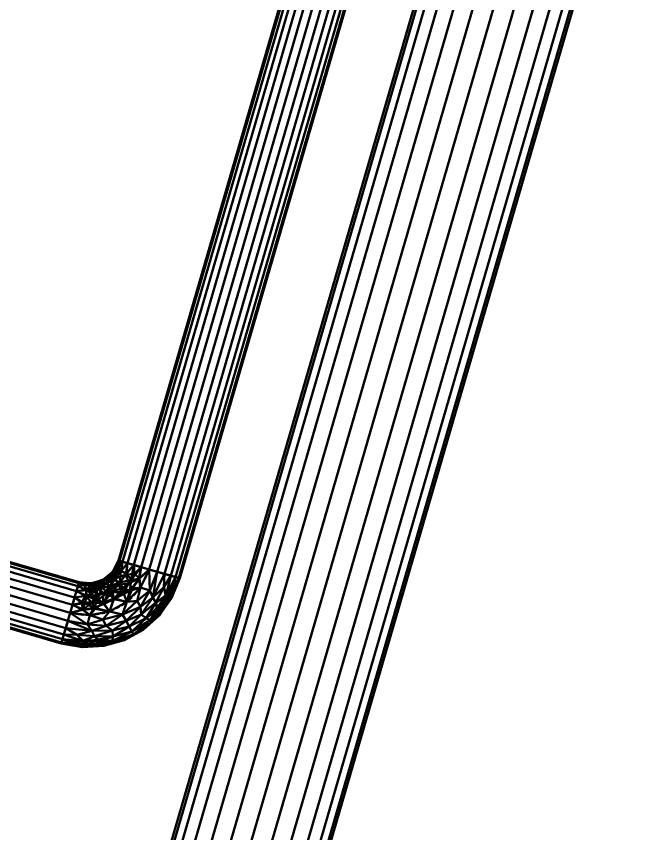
# Model space of a CAD drawing. Header units: inches. Extents: x -1654 to 1344, y -1538 to 36.
# Drawn here: x -804.2 to -755.5, y -466.9 to -402.8 of the extents above; entities that cross this region are included whole.
import ezdxf

# ---------------------------------------------------------------- set-up
doc = ezdxf.new("R2010")
doc.units = ezdxf.units.IN
doc.header["$MEASUREMENT"] = 0
doc.linetypes.add('Center', pattern=[1.25, 0.25, -0.1875, 0.625, -0.1875])
for name, color, linetype, lineweight in [('M-HVAC-DUCT', 1, 'Center', 30), ('M-HVAC-DUCT-RA', 1, 'Continuous', 50), ('M-HVAC-DUCT-SA', 1, 'Continuous', 50)]:
    doc.layers.add(name, color=color, linetype=linetype, lineweight=lineweight)

# ---------------------------------------------------------------- blocks, each defined once
blk = doc.blocks.new('Round Elbow - 1 D-853354-_3D_')
at = {"layer": 'M-HVAC-DUCT', "color": 8, "linetype": 'Continuous', "lineweight": 50}
mesh = blk.add_polyface(dxfattribs=at)
corners = [(-2.5, 5), (-2.69, 4.043), (-3.232, 3.232), (-4.043, 2.69), (-5, 2.5), (-5, 2.415, 0.647), (-5, 2.165, 1.25), (-5, 1.768, 1.768), (-5, 1.25, 2.165), (-5, 0.647, 2.415), (-5, 0, 2.5), (-3.455, 0.245, 2.5), (-2.061, 0.955, 2.5), (-0.955, 2.061, 2.5), (-0.245, 3.455, 2.5), (0, 5, 2.5), (-0.647, 5, 2.415), (-1.25, 5, 2.165), (-1.768, 5, 1.768), (-2.165, 5, 1.25), (-2.415, 5, 0.647), (-2.919, 2.213, 1.983), (-2.342, 3.574, 1.522), (-4.025, 2.493, 0.957), (-1.238, 3.518, 2.31), (-3.573, 1.217, 2.31), (-2.429, 4.209, 0.957), (-2.028, 2.028, 2.37), (-2.904, 3.399, 0.818), (-4.24, 2.081, 1.522), (-1.635, 4.119, 1.983), (-3.434, 2.464, 1.473), (-1.987, 3.163, 2.021), (-4.213, 1.612, 1.983), (-2.062, 4.317, 1.522), (-3.394, 2.867, 0.906), (-2.891, 3.004, 1.362), (-4.464, 2.607), (-4.232, 2.572, 0.477), (-3.638, 2.961), (-3.39, 3.038, 0.434), (-3.77, 2.744, 0.587), (-4.527, 2.396, 0.842), (-2.607, 4.464), (-2.575, 4.233, 0.465), (-2.667, 3.832, 0.729), (-2.604, 3.605, 1.135), (-1.011, 4.337, 2.31), (-0.539, 4.102, 2.459), (-0.835, 3.204, 2.457), (-1.456, 2.711, 2.375), (-4.369, 1.006, 2.31), (-4.098, 0.543, 2.459), (-3.19, 0.843, 2.456), (-2.748, 1.48, 2.361), (-2.267, 2.478, 2.147), (-2.566, 2.821, 1.802), (-3.484, 1.735, 2.071), (-2.961, 3.638)]
mesh.append_faces([[corners[k] for k in face] for face in [(9, 51, 8), (17, 47, 16), (16, 48, 15), (1, 44, 43), (37, 38, 3), (2, 28, 58), (15, 48, 14), (10, 52, 9)]], dxfattribs={"vtx0": -1, "vtx1": -1, "color": 8})
mesh.append_faces([[corners[k] for k in face] for face in [(21, 57, 54), (25, 53, 54), (31, 29, 57), (13, 49, 50), (28, 35, 36), (5, 42, 38), (25, 52, 53), (5, 38, 37), (29, 23, 42), (38, 42, 23), (48, 49, 14), (20, 43, 44), (33, 57, 29), (47, 48, 16), (25, 51, 52), (30, 32, 24), (31, 23, 29), (47, 30, 24), (46, 26, 45), (35, 41, 23), (50, 32, 55), (35, 40, 41), (34, 30, 18), (45, 26, 44), (22, 34, 26), (28, 45, 58), (32, 30, 22), (7, 33, 29), (55, 56, 21), (35, 23, 31), (56, 22, 36), (55, 21, 54), (51, 33, 8), (57, 33, 25), (26, 34, 19), (22, 30, 34), (36, 35, 31), (56, 31, 21), (46, 36, 22), (38, 41, 3), (28, 40, 35), (39, 41, 40), (23, 41, 38), (29, 42, 6), (45, 44, 1), (20, 44, 26), (46, 45, 28), (36, 46, 28), (26, 46, 22), (30, 47, 17), (24, 49, 48), (24, 48, 47), (50, 49, 24), (32, 50, 24), (13, 50, 27), (52, 51, 9), (33, 51, 25), (52, 11, 53), (54, 12, 27), (12, 54, 53), (54, 27, 55), (50, 55, 27), (56, 55, 32), (22, 56, 32), (31, 56, 36), (54, 57, 25), (31, 57, 21), (2, 40, 28)]], dxfattribs={"vtx0": -1, "vtx1": -1, "vtx2": -1, "color": 8})
mesh.append_faces([[corners[k] for k in face] for face in [(29, 6, 7), (26, 19, 20), (30, 17, 18), (34, 18, 19), (40, 2, 39), (45, 1, 58)]], dxfattribs={"vtx0": -1, "vtx2": -1, "color": 8})
mesh.append_faces([[corners[k] for k in face] for face in [(10, 11, 52), (12, 13, 27), (7, 8, 33), (39, 3, 41), (5, 6, 42), (13, 14, 49), (11, 12, 53)]], dxfattribs={"vtx1": -1, "vtx2": -1, "color": 8})
mesh.append_faces([[corners[k] for k in face] for face in [(37, 4, 5), (20, 0, 43)]], dxfattribs={"vtx2": -1, "color": 8})
mesh = blk.add_polyface(dxfattribs=at)
corners = [(0, 5, -2.5), (-0.245, 3.455, -2.5), (-0.955, 2.061, -2.5), (-2.061, 0.955, -2.5), (-3.455, 0.245, -2.5), (-5, 0, -2.5), (-5, 0.647, -2.415), (-5, 1.25, -2.165), (-5, 1.768, -1.768), (-5, 2.165, -1.25), (-5, 2.415, -0.647), (-5, 2.5), (-4.043, 2.69), (-3.232, 3.232), (-2.69, 4.043), (-2.5, 5), (-2.415, 5, -0.647), (-2.165, 5, -1.25), (-1.768, 5, -1.768), (-1.25, 5, -2.165), (-0.647, 5, -2.415), (-3.164, 2.607, -1.522), (-1.925, 3.375, -1.983), (-3.224, 1.514, -2.251), (-2.493, 4.025, -0.957), (-4.036, 2.488, -0.957), (-1.133, 3.821, -2.31), (-4.1, 1.64, -1.983), (-1.999, 1.999, -2.383), (-2.081, 4.24, -1.522), (-2.459, 3.448, -1.469), (-2.99, 3.299, -0.804), (-4.315, 2.062, -1.522), (-1.61, 4.222, -1.983), (-4.114, 1.055, -2.31), (-3.307, 0.895, -2.437), (-2.612, 2.363, -2.042), (-4.464, 2.607), (-4.232, 2.573, -0.476), (-3.57, 2.88, -0.534), (-4.53, 2.4, -0.832), (-2.607, 4.464), (-2.572, 4.232, -0.477), (-2.961, 3.638), (-2.76, 3.741, -0.586), (-2.396, 4.527, -0.842), (-3.636, 2.117, -1.724), (-4.141, 0.501, -2.464), (-2.625, 1.413, -2.4), (-3.68, 2.435, -1.333), (-3.335, 2.839, -1.043), (-2.886, 3.072, -1.294), (-2.602, 2.886, -1.731), (-0.996, 2.96, -2.448), (-1.567, 3.021, -2.275), (-0.574, 4.067, -2.454), (-3.638, 2.961), (-3.197, 1.984, -2.01)]
mesh.append_faces([[corners[k] for k in face] for face in [(12, 38, 37), (4, 35, 3), (6, 47, 5), (41, 42, 14), (14, 44, 43), (5, 47, 4), (0, 55, 20)]], dxfattribs={"vtx0": -1, "vtx1": -1, "color": 8})
mesh.append_faces([[corners[k] for k in face] for face in [(10, 38, 40), (27, 32, 46), (33, 29, 18), (35, 47, 34), (23, 34, 27), (12, 39, 38), (10, 37, 38), (39, 25, 38), (21, 50, 51), (16, 42, 41), (24, 29, 30), (35, 48, 3), (24, 42, 45), (16, 45, 42), (20, 55, 26), (54, 26, 53), (45, 29, 24), (53, 26, 55), (30, 31, 24), (57, 36, 23), (42, 24, 44), (22, 33, 26), (46, 57, 27), (36, 28, 48), (52, 22, 36), (27, 8, 32), (42, 44, 14), (30, 29, 22), (25, 50, 49), (40, 32, 9), (46, 49, 21), (26, 33, 19), (29, 33, 22), (27, 34, 7), (35, 34, 23), (35, 23, 48), (47, 35, 4), (21, 51, 52), (54, 36, 22), (38, 25, 40), (13, 31, 39), (49, 50, 21), (32, 40, 25), (44, 24, 31), (31, 43, 44), (29, 45, 17), (49, 32, 25), (57, 21, 36), (34, 47, 6), (36, 48, 23), (3, 48, 28), (32, 49, 46), (50, 25, 39), (39, 31, 50), (51, 31, 30), (31, 51, 50), (52, 51, 30), (22, 52, 30), (21, 52, 36), (2, 28, 53), (26, 54, 22), (53, 28, 54), (36, 54, 28), (53, 55, 1), (27, 57, 23), (21, 57, 46)]], dxfattribs={"vtx0": -1, "vtx1": -1, "vtx2": -1, "color": 8})
mesh.append_faces([[corners[k] for k in face] for face in [(27, 7, 8), (53, 1, 2), (34, 6, 7), (28, 2, 3), (29, 17, 18), (31, 13, 43)]], dxfattribs={"vtx0": -1, "vtx2": -1, "color": 8})
mesh.append_faces([[corners[k] for k in face] for face in [(39, 12, 56, 13)]], dxfattribs={"vtx0": -1, "vtx3": -1, "color": 8})
mesh.append_faces([[corners[k] for k in face] for face in [(8, 9, 32), (18, 19, 33), (19, 20, 26), (0, 1, 55), (9, 10, 40), (16, 17, 45)]], dxfattribs={"vtx1": -1, "vtx2": -1, "color": 8})
mesh.append_faces([[corners[k] for k in face] for face in [(10, 11, 37), (41, 15, 16)]], dxfattribs={"vtx2": -1, "color": 8})
mesh = blk.add_polyface(dxfattribs=at)
corners = [(2.5, 5), (2.312, 3.331), (1.757, 1.746), (0.864, 0.324), (-0.324, -0.864), (-1.746, -1.757), (-3.331, -2.312), (-5, -2.5), (-5, -2.415, -0.647), (-5, -2.165, -1.25), (-5, -1.768, -1.768), (-5, -1.25, -2.165), (-5, -0.647, -2.415), (-5, 0, -2.5), (-3.455, 0.245, -2.5), (-2.061, 0.955, -2.5), (-0.955, 2.061, -2.5), (-0.245, 3.455, -2.5), (0, 5, -2.5), (0.647, 5, -2.415), (1.25, 5, -2.165), (1.768, 5, -1.768), (2.165, 5, -1.25), (2.415, 5, -0.647), (-0.249, 0.249, -1.815), (-1.997, -0.179, -2.297), (0.179, 1.997, -2.297), (1.187, 1.187, -1.053), (-1.187, -1.187, -1.053), (-2.656, -1.233, -1.87), (1.233, 2.656, -1.87), (-1.023, 1.023, -2.421), (0.239, -0.239, -0.669), (2.073, 3.047, -0.885), (-2.611, -2.013, -0.669), (-3.36, -1.845, -1.446), (1.867, 3.468, -1.451), (-2.379, 0.207, -2.457), (-3.431, -0.51, -2.391), (-0.207, 2.379, -2.457), (0.51, 3.431, -2.391), (1.319, 1.053, -0.496), (-1.053, -1.319, -0.496), (-2.972, -0.882, -2.181), (0.882, 2.972, -2.181), (-0.609, 0.609, -2.188), (0.051, -0.051, -1.288), (0.395, 1.418, -2.017), (0.838, 1.261, -1.585), (-1.418, -0.395, -2.017), (-1.261, -0.838, -1.585), (1.942, 2.279, -0.466), (2.309, 3.533, -0.474), (-3.98, -1.502, -1.936), (1.502, 3.98, -1.936), (-3.737, -2.348, -0.468), (1.447, 2.337, -1.532), (-2.101, -1.476, -1.364)]
mesh.append_faces([[corners[k] for k in face] for face in [(14, 38, 13), (16, 31, 15), (21, 54, 20), (4, 32, 3), (2, 51, 1), (23, 33, 22), (0, 52, 23), (7, 55, 6), (9, 55, 8)]], dxfattribs={"vtx0": -1, "vtx1": -1, "color": 8})
mesh.append_faces([[corners[k] for k in face] for face in [(6, 55, 34), (48, 56, 27), (47, 48, 24), (46, 32, 28), (39, 31, 16), (51, 52, 1), (34, 9, 35), (29, 50, 57), (40, 26, 39), (28, 42, 34), (57, 34, 35), (54, 44, 20), (27, 32, 46), (37, 38, 14), (34, 55, 9), (45, 25, 31), (37, 31, 25), (45, 31, 26), (43, 12, 38), (22, 33, 36), (49, 24, 50), (45, 47, 24), (40, 44, 26), (51, 2, 41), (10, 53, 35), (32, 27, 41), (45, 49, 25), (42, 32, 4), (56, 33, 27), (54, 36, 30), (31, 37, 15), (38, 37, 25), (38, 25, 43), (31, 39, 26), (17, 40, 39), (32, 41, 3), (51, 27, 33), (34, 42, 5), (32, 42, 28), (49, 43, 25), (43, 29, 53), (44, 40, 19), (47, 44, 30), (47, 45, 26), (49, 45, 24), (50, 46, 28), (48, 46, 24), (44, 47, 26), (48, 27, 46), (47, 30, 48), (56, 48, 30), (24, 46, 50), (43, 49, 29), (57, 50, 28), (29, 49, 50), (27, 51, 41), (51, 33, 52), (33, 23, 52), (43, 53, 11), (35, 53, 29), (36, 54, 21), (44, 54, 30), (30, 36, 56), (56, 36, 33), (34, 57, 28), (29, 57, 35)]], dxfattribs={"vtx0": -1, "vtx1": -1, "vtx2": -1, "color": 8})
mesh.append_faces([[corners[k] for k in face] for face in [(35, 9, 10), (40, 18, 19), (36, 21, 22), (53, 10, 11), (39, 16, 17), (38, 12, 13), (44, 19, 20)]], dxfattribs={"vtx0": -1, "vtx2": -1, "color": 8})
mesh.append_faces([[corners[k] for k in face] for face in [(11, 12, 43), (14, 15, 37), (4, 5, 42), (7, 8, 55), (0, 1, 52), (5, 6, 34), (2, 3, 41), (17, 18, 40)]], dxfattribs={"vtx1": -1, "vtx2": -1, "color": 8})
mesh = blk.add_polyface(dxfattribs=at)
corners = [(0, 5, 2.5), (-0.245, 3.455, 2.5), (-0.955, 2.061, 2.5), (-2.061, 0.955, 2.5), (-3.455, 0.245, 2.5), (-5, 0, 2.5), (-5, -0.647, 2.415), (-5, -1.25, 2.165), (-5, -1.768, 1.768), (-5, -2.165, 1.25), (-5, -2.415, 0.647), (-5, -2.5), (-3.331, -2.312), (-1.746, -1.757), (-0.324, -0.864), (0.864, 0.324), (1.757, 1.746), (2.312, 3.331), (2.5, 5), (2.415, 5, 0.647), (2.165, 5, 1.25), (1.768, 5, 1.768), (1.25, 5, 2.165), (0.647, 5, 2.415), (-0.249, 0.249, 1.815), (0.179, 1.997, 2.297), (-1.997, -0.179, 2.297), (-1.187, -1.187, 1.053), (1.187, 1.187, 1.053), (1.233, 2.656, 1.87), (-2.656, -1.233, 1.87), (-1.023, 1.023, 2.421), (-3.047, -2.073, 0.885), (0.239, -0.239, 0.669), (2.013, 2.611, 0.669), (1.845, 3.36, 1.446), (-3.468, -1.867, 1.451), (-0.207, 2.379, 2.457), (0.51, 3.431, 2.391), (-2.379, 0.207, 2.457), (-3.431, -0.51, 2.391), (-1.053, -1.319, 0.496), (1.319, 1.053, 0.496), (0.882, 2.972, 2.181), (-2.972, -0.882, 2.181), (-0.609, 0.609, 2.188), (0.051, -0.051, 1.288), (-1.418, -0.395, 2.017), (-1.261, -0.838, 1.585), (0.395, 1.418, 2.017), (0.838, 1.261, 1.585), (-2.279, -1.942, 0.466), (-3.533, -2.309, 0.474), (1.502, 3.98, 1.936), (-3.98, -1.502, 1.936), (2.348, 3.737, 0.468), (-2.337, -1.447, 1.532), (1.476, 2.101, 1.364)]
mesh.append_faces([[corners[k] for k in face] for face in [(13, 51, 12), (10, 32, 9), (14, 41, 13), (8, 54, 7), (23, 43, 22), (11, 52, 10), (18, 55, 17), (20, 55, 19)]], dxfattribs={"vtx0": -1, "vtx1": -1, "color": 8})
mesh.append_faces([[corners[k] for k in face] for face in [(37, 38, 1), (40, 26, 39), (51, 13, 41), (47, 48, 24), (15, 42, 33), (49, 24, 50), (45, 49, 25), (54, 44, 7), (25, 31, 45), (45, 47, 24), (9, 32, 36), (21, 53, 35), (44, 26, 40), (28, 42, 34), (27, 33, 46), (29, 50, 57), (34, 55, 20), (35, 57, 34), (51, 52, 12), (45, 31, 26), (25, 37, 31), (41, 33, 27), (46, 33, 28), (48, 56, 27), (17, 55, 34), (43, 23, 38), (34, 20, 35), (39, 31, 3), (56, 32, 27), (54, 36, 30), (31, 37, 2), (38, 37, 25), (38, 25, 43), (31, 39, 26), (4, 40, 39), (33, 41, 14), (51, 27, 32), (34, 42, 16), (33, 42, 28), (49, 43, 25), (43, 29, 53), (44, 40, 6), (47, 44, 30), (47, 45, 26), (49, 45, 24), (50, 46, 28), (48, 46, 24), (44, 47, 26), (48, 27, 46), (47, 30, 48), (56, 48, 30), (24, 46, 50), (43, 49, 29), (57, 50, 28), (29, 49, 50), (27, 51, 41), (51, 32, 52), (32, 10, 52), (43, 53, 22), (35, 53, 29), (36, 54, 8), (44, 54, 30), (30, 36, 56), (56, 36, 32), (34, 57, 28), (29, 57, 35)]], dxfattribs={"vtx0": -1, "vtx1": -1, "vtx2": -1, "color": 8})
mesh.append_faces([[corners[k] for k in face] for face in [(52, 11, 12), (39, 3, 4), (35, 20, 21), (55, 18, 19), (53, 21, 22), (38, 0, 1), (31, 2, 3), (38, 23, 0), (44, 6, 7)]], dxfattribs={"vtx0": -1, "vtx2": -1, "color": 8})
mesh.append_faces([[corners[k] for k in face] for face in [(16, 17, 34), (8, 9, 36), (5, 6, 40), (14, 15, 33), (15, 16, 42), (1, 2, 37), (4, 5, 40)]], dxfattribs={"vtx1": -1, "vtx2": -1, "color": 8})
mesh = blk.add_polyface(dxfattribs=at)
corners = [(0, 5, 2.5), (0.647, 5, 2.415), (1.25, 5, 2.165), (1.768, 5, 1.768), (2.165, 5, 1.25), (2.415, 5, 0.647), (2.5, 5), (2.415, 5, -0.647), (2.165, 5, -1.25), (1.768, 5, -1.768), (1.25, 5, -2.165), (0.647, 5, -2.415), (0, 5, -2.5), (-0.647, 5, -2.415), (-1.25, 5, -2.165), (-1.768, 5, -1.768), (-2.165, 5, -1.25), (-2.415, 5, -0.647), (-2.5, 5), (-2.415, 5, 0.647), (-2.165, 5, 1.25), (-1.768, 5, 1.768), (-1.25, 5, 2.165), (-0.647, 5, 2.415)]
mesh.append_faces([[corners[k] for k in face] for face in [(12, 10, 11), (7, 5, 6)]], dxfattribs={"vtx0": -1, "color": 8})
mesh.append_faces([[corners[k] for k in face] for face in [(1, 12, 0)]], dxfattribs={"vtx0": -1, "vtx1": -1, "color": 8})
mesh.append_faces([[corners[k] for k in face] for face in [(22, 0, 12, 21)]], dxfattribs={"vtx0": -1, "vtx1": -1, "vtx2": -1, "color": 8})
mesh.append_faces([[corners[k] for k in face] for face in [(12, 5, 9, 10)]], dxfattribs={"vtx0": -1, "vtx1": -1, "vtx3": -1, "color": 8})
mesh.append_faces([[corners[k] for k in face] for face in [(12, 20, 21)]], dxfattribs={"vtx0": -1, "vtx2": -1, "color": 8})
mesh.append_faces([[corners[k] for k in face] for face in [(20, 12, 13, 14)]], dxfattribs={"vtx0": -1, "vtx3": -1, "color": 8})
mesh.append_faces([[corners[k] for k in face] for face in [(23, 0, 22)]], dxfattribs={"vtx1": -1, "color": 8})
mesh.append_faces([[corners[k] for k in face] for face in [(15, 16, 19, 14), (8, 9, 5, 7), (19, 20, 14), (4, 5, 12, 3), (2, 3, 12, 1)]], dxfattribs={"vtx1": -1, "vtx2": -1, "color": 8})
mesh.append_faces([[corners[k] for k in face] for face in [(16, 17, 18, 19)]], dxfattribs={"vtx3": -1, "color": 8})
mesh = blk.add_polyface(dxfattribs=at)
corners = [(-5, 0, 2.5), (-5, 0.647, 2.415), (-5, 1.25, 2.165), (-5, 1.768, 1.768), (-5, 2.165, 1.25), (-5, 2.415, 0.647), (-5, 2.5), (-5, 2.415, -0.647), (-5, 2.165, -1.25), (-5, 1.768, -1.768), (-5, 1.25, -2.165), (-5, 0.647, -2.415), (-5, 0, -2.5), (-5, -0.647, -2.415), (-5, -1.25, -2.165), (-5, -1.768, -1.768), (-5, -2.165, -1.25), (-5, -2.415, -0.647), (-5, -2.5), (-5, -2.415, 0.647), (-5, -2.165, 1.25), (-5, -1.768, 1.768), (-5, -1.25, 2.165), (-5, -0.647, 2.415)]
mesh.append_faces([[corners[k] for k in face] for face in [(5, 8, 9, 10), (11, 1, 2, 3), (12, 19, 20, 21), (12, 21, 22, 23)]], dxfattribs={"vtx0": -1, "vtx3": -1, "color": 8})
mesh.append_faces([[corners[k] for k in face] for face in [(7, 8, 5, 6)]], dxfattribs={"vtx1": -1, "color": 8})
mesh.append_faces([[corners[k] for k in face] for face in [(14, 15, 18, 13), (3, 4, 11)]], dxfattribs={"vtx1": -1, "vtx2": -1, "color": 8})
mesh.append_faces([[corners[k] for k in face] for face in [(11, 12, 23, 1)]], dxfattribs={"vtx1": -1, "vtx2": -1, "vtx3": -1, "color": 8})
mesh.append_faces([[corners[k] for k in face] for face in [(18, 19, 12, 13), (10, 11, 4, 5)]], dxfattribs={"vtx1": -1, "vtx3": -1, "color": 8})
mesh.append_faces([[corners[k] for k in face] for face in [(16, 17, 18, 15), (23, 0, 1)]], dxfattribs={"vtx2": -1, "color": 8})

msp = doc.modelspace()

# ---------------------------------------------------------------- linework, layer by layer
at = {"layer": 'M-HVAC-DUCT', "color": 5}
msp.add_line((-715.373, -225.238, 1326), (-794.175, -496.3, 1326), dxfattribs=at)
msp.add_line((-715.373, -225.238, 1326), (-794.175, -496.3, 1326), dxfattribs=at)
at = {"layer": 'M-HVAC-DUCT'}
for p, q in [((-793.806, -446.148, 1314), (-771.753, -370.289, 1314)), ((-793.806, -446.148, 1314), (-771.753, -370.289, 1314)), ((-800.003, -449.554, 1314), (-812.615, -445.887, 1314)), ((-800.003, -449.554, 1314), (-812.615, -445.887, 1314))]:
    msp.add_line(p, q, dxfattribs=at)
at = {"layer": 'M-HVAC-DUCT', "color": 5}
msp.add_arc((-798.607, -444.753, 1314), 5, 253.79013, 343.79013, dxfattribs=at)

# ---------------------------------------------------------------- block references
at = {"layer": 'M-HVAC-DUCT-SA', "color": 8, "rotation": 343.7901312840834}
msp.add_blockref('Round Elbow - 1 D-853354-_3D_', (-795.202, -450.95, 1314), dxfattribs=at)

# ---------------------------------------------------------------- meshes
at = {"layer": 'M-HVAC-DUCT-RA', "color": 8}
mesh = msp.add_polyface(dxfattribs=at)
corners = [(-796.207, -445.45, 1314), (-796.125, -445.474, 1314.647), (-795.885, -445.544, 1315.25), (-795.503, -445.655, 1315.768), (-795.006, -445.799, 1316.165), (-794.427, -445.968, 1316.415), (-793.806, -446.148, 1316.5), (-771.753, -370.289, 1316.5), (-772.374, -370.108, 1316.415), (-772.953, -369.94, 1316.165), (-773.45, -369.795, 1315.768), (-773.832, -369.685, 1315.25), (-774.071, -369.615, 1314.647), (-774.153, -369.591, 1314)]
mesh.append_faces([[corners[k] for k in face] for face in [(7, 8, 5, 6)]], dxfattribs={"vtx1": -1, "color": 8})
mesh.append_faces([[corners[k] for k in face] for face in [(8, 9, 4, 5), (3, 4, 9, 10), (11, 12, 1, 2), (2, 3, 10, 11)]], dxfattribs={"vtx1": -1, "vtx3": -1, "color": 8})
mesh.append_faces([[corners[k] for k in face] for face in [(12, 13, 0, 1)]], dxfattribs={"vtx3": -1, "color": 8})
mesh = msp.add_polyface(dxfattribs=at)
corners = [(-793.806, -446.148, 1311.5), (-794.427, -445.968, 1311.585), (-795.006, -445.799, 1311.835), (-795.503, -445.655, 1312.232), (-795.885, -445.544, 1312.75), (-796.125, -445.474, 1313.353), (-796.207, -445.45, 1314), (-774.153, -369.591, 1314), (-774.071, -369.615, 1313.353), (-773.832, -369.685, 1312.75), (-773.45, -369.795, 1312.232), (-772.953, -369.94, 1311.835), (-772.374, -370.108, 1311.585), (-771.753, -370.289, 1311.5)]
mesh.append_faces([[corners[k] for k in face] for face in [(7, 8, 5, 6)]], dxfattribs={"vtx1": -1, "color": 8})
mesh.append_faces([[corners[k] for k in face] for face in [(8, 9, 4, 5), (3, 4, 9, 10), (11, 12, 1, 2), (2, 3, 10, 11)]], dxfattribs={"vtx1": -1, "vtx3": -1, "color": 8})
mesh.append_faces([[corners[k] for k in face] for face in [(12, 13, 0, 1)]], dxfattribs={"vtx3": -1, "color": 8})
mesh = msp.add_polyface(dxfattribs=at)
corners = [(-793.806, -446.148, 1316.5), (-793.185, -446.329, 1316.415), (-792.606, -446.497, 1316.165), (-792.108, -446.642, 1315.768), (-791.727, -446.753, 1315.25), (-791.487, -446.822, 1314.647), (-791.405, -446.846, 1314), (-769.352, -370.987, 1314), (-769.434, -370.963, 1314.647), (-769.674, -370.893, 1315.25), (-770.055, -370.782, 1315.768), (-770.552, -370.638, 1316.165), (-771.131, -370.47, 1316.415), (-771.753, -370.289, 1316.5)]
mesh.append_faces([[corners[k] for k in face] for face in [(8, 9, 4, 5), (3, 4, 9, 10), (11, 12, 1, 2), (2, 3, 10, 11)]], dxfattribs={"vtx1": -1, "vtx3": -1, "color": 8})
mesh.append_faces([[corners[k] for k in face] for face in [(6, 7, 8, 5)]], dxfattribs={"vtx2": -1, "color": 8})
mesh.append_faces([[corners[k] for k in face] for face in [(12, 13, 0, 1)]], dxfattribs={"vtx3": -1, "color": 8})
mesh = msp.add_polyface(dxfattribs=at)
corners = [(-791.405, -446.846, 1314), (-791.487, -446.822, 1313.353), (-791.727, -446.753, 1312.75), (-792.108, -446.642, 1312.232), (-792.606, -446.497, 1311.835), (-793.185, -446.329, 1311.585), (-793.806, -446.148, 1311.5), (-771.753, -370.289, 1311.5), (-771.131, -370.47, 1311.585), (-770.552, -370.638, 1311.835), (-770.055, -370.782, 1312.232), (-769.674, -370.893, 1312.75), (-769.434, -370.963, 1313.353), (-769.352, -370.987, 1314)]
mesh.append_faces([[corners[k] for k in face] for face in [(7, 8, 5, 6)]], dxfattribs={"vtx1": -1, "color": 8})
mesh.append_faces([[corners[k] for k in face] for face in [(8, 9, 4, 5), (3, 4, 9, 10), (11, 12, 1, 2), (2, 3, 10, 11)]], dxfattribs={"vtx1": -1, "vtx3": -1, "color": 8})
mesh.append_faces([[corners[k] for k in face] for face in [(12, 13, 0, 1)]], dxfattribs={"vtx3": -1, "color": 8})
mesh = msp.add_polyface(dxfattribs=at)
corners = [(-800.003, -449.554, 1316.5), (-799.822, -448.932, 1316.415), (-799.654, -448.353, 1316.165), (-799.509, -447.856, 1315.768), (-799.399, -447.475, 1315.25), (-799.329, -447.235, 1314.647), (-799.305, -447.153, 1314), (-811.917, -443.487, 1314), (-811.941, -443.569, 1314.647), (-812.01, -443.808, 1315.25), (-812.121, -444.19, 1315.768), (-812.266, -444.687, 1316.165), (-812.434, -445.266, 1316.415), (-812.615, -445.887, 1316.5)]
mesh.append_faces([[corners[k] for k in face] for face in [(8, 9, 4, 5), (3, 4, 9, 10), (11, 12, 1, 2), (2, 3, 10, 11)]], dxfattribs={"vtx1": -1, "vtx3": -1, "color": 8})
mesh.append_faces([[corners[k] for k in face] for face in [(6, 7, 8, 5)]], dxfattribs={"vtx2": -1, "color": 8})
mesh.append_faces([[corners[k] for k in face] for face in [(12, 13, 0, 1)]], dxfattribs={"vtx3": -1, "color": 8})
mesh = msp.add_polyface(dxfattribs=at)
corners = [(-799.305, -447.153, 1314), (-799.329, -447.235, 1313.353), (-799.399, -447.475, 1312.75), (-799.509, -447.856, 1312.232), (-799.654, -448.353, 1311.835), (-799.822, -448.932, 1311.585), (-800.003, -449.554, 1311.5), (-812.615, -445.887, 1311.5), (-812.434, -445.266, 1311.585), (-812.266, -444.687, 1311.835), (-812.121, -444.19, 1312.232), (-812.01, -443.808, 1312.75), (-811.941, -443.569, 1313.353), (-811.917, -443.487, 1314)]
mesh.append_faces([[corners[k] for k in face] for face in [(7, 8, 5, 6)]], dxfattribs={"vtx1": -1, "color": 8})
mesh.append_faces([[corners[k] for k in face] for face in [(8, 9, 4, 5), (3, 4, 9, 10), (11, 12, 1, 2), (2, 3, 10, 11)]], dxfattribs={"vtx1": -1, "vtx3": -1, "color": 8})
mesh.append_faces([[corners[k] for k in face] for face in [(12, 13, 0, 1)]], dxfattribs={"vtx3": -1, "color": 8})
mesh = msp.add_polyface(dxfattribs=at)
corners = [(-791.405, -446.846, 1314), (-791.487, -446.822, 1314.647), (-791.727, -446.753, 1315.25), (-792.108, -446.642, 1315.768), (-792.606, -446.497, 1316.165), (-793.185, -446.329, 1316.415), (-793.806, -446.148, 1316.5), (-794.427, -445.968, 1316.415), (-795.006, -445.799, 1316.165), (-795.503, -445.655, 1315.768), (-795.885, -445.544, 1315.25), (-796.125, -445.474, 1314.647), (-796.207, -445.45, 1314), (-796.125, -445.474, 1313.353), (-795.885, -445.544, 1312.75), (-795.503, -445.655, 1312.232), (-795.006, -445.799, 1311.835), (-794.427, -445.968, 1311.585), (-793.806, -446.148, 1311.5), (-793.185, -446.329, 1311.585), (-792.606, -446.497, 1311.835), (-792.108, -446.642, 1312.232), (-791.727, -446.753, 1312.75), (-791.487, -446.822, 1313.353)]
mesh.append_faces([[corners[k] for k in face] for face in [(15, 12, 13, 14), (9, 6, 7, 8)]], dxfattribs={"vtx0": -1, "color": 8})
mesh.append_faces([[corners[k] for k in face] for face in [(12, 15, 9), (3, 21, 0)]], dxfattribs={"vtx0": -1, "vtx1": -1, "vtx2": -1, "color": 8})
mesh.append_faces([[corners[k] for k in face] for face in [(21, 9, 15, 18), (9, 21, 3, 6)]], dxfattribs={"vtx0": -1, "vtx1": -1, "vtx2": -1, "vtx3": -1, "color": 8})
mesh.append_faces([[corners[k] for k in face] for face in [(19, 20, 21, 18), (1, 2, 3, 0)]], dxfattribs={"vtx2": -1, "color": 8})
mesh.append_faces([[corners[k] for k in face] for face in [(15, 16, 17, 18), (21, 22, 23, 0), (9, 10, 11, 12), (3, 4, 5, 6)]], dxfattribs={"vtx3": -1, "color": 8})
mesh = msp.add_polyface(dxfattribs=at)
corners = [(-800.701, -451.954, 1314), (-800.677, -451.873, 1314.647), (-800.607, -451.633, 1315.25), (-800.496, -451.251, 1315.768), (-800.352, -450.754, 1316.165), (-800.184, -450.175, 1316.415), (-800.003, -449.554, 1316.5), (-812.615, -445.887, 1316.5), (-812.795, -446.509, 1316.415), (-812.964, -447.088, 1316.165), (-813.108, -447.585, 1315.768), (-813.219, -447.966, 1315.25), (-813.289, -448.206, 1314.647), (-813.313, -448.288, 1314)]
mesh.append_faces([[corners[k] for k in face] for face in [(7, 8, 5, 6)]], dxfattribs={"vtx1": -1, "color": 8})
mesh.append_faces([[corners[k] for k in face] for face in [(8, 9, 4, 5), (3, 4, 9, 10), (11, 12, 1, 2), (2, 3, 10, 11)]], dxfattribs={"vtx1": -1, "vtx3": -1, "color": 8})
mesh.append_faces([[corners[k] for k in face] for face in [(12, 13, 0, 1)]], dxfattribs={"vtx3": -1, "color": 8})
mesh = msp.add_polyface(dxfattribs=at)
corners = [(-800.003, -449.554, 1311.5), (-800.184, -450.175, 1311.585), (-800.352, -450.754, 1311.835), (-800.496, -451.251, 1312.232), (-800.607, -451.633, 1312.75), (-800.677, -451.873, 1313.353), (-800.701, -451.954, 1314), (-813.313, -448.288, 1314), (-813.289, -448.206, 1313.353), (-813.219, -447.966, 1312.75), (-813.108, -447.585, 1312.232), (-812.964, -447.088, 1311.835), (-812.795, -446.509, 1311.585), (-812.615, -445.887, 1311.5)]
mesh.append_faces([[corners[k] for k in face] for face in [(7, 8, 5, 6)]], dxfattribs={"vtx1": -1, "color": 8})
mesh.append_faces([[corners[k] for k in face] for face in [(8, 9, 4, 5), (3, 4, 9, 10), (11, 12, 1, 2), (2, 3, 10, 11)]], dxfattribs={"vtx1": -1, "vtx3": -1, "color": 8})
mesh.append_faces([[corners[k] for k in face] for face in [(12, 13, 0, 1)]], dxfattribs={"vtx3": -1, "color": 8})
mesh = msp.add_polyface(dxfattribs=at)
corners = [(-799.305, -447.153, 1314), (-799.329, -447.235, 1314.647), (-799.399, -447.475, 1315.25), (-799.509, -447.856, 1315.768), (-799.654, -448.353, 1316.165), (-799.822, -448.932, 1316.415), (-800.003, -449.554, 1316.5), (-800.184, -450.175, 1316.415), (-800.352, -450.754, 1316.165), (-800.496, -451.251, 1315.768), (-800.607, -451.633, 1315.25), (-800.677, -451.873, 1314.647), (-800.701, -451.954, 1314), (-800.677, -451.873, 1313.353), (-800.607, -451.633, 1312.75), (-800.496, -451.251, 1312.232), (-800.352, -450.754, 1311.835), (-800.184, -450.175, 1311.585), (-800.003, -449.554, 1311.5), (-799.822, -448.932, 1311.585), (-799.654, -448.353, 1311.835), (-799.509, -447.856, 1312.232), (-799.399, -447.475, 1312.75), (-799.329, -447.235, 1313.353)]
mesh.append_faces([[corners[k] for k in face] for face in [(6, 3, 4, 5)]], dxfattribs={"vtx0": -1, "color": 8})
mesh.append_faces([[corners[k] for k in face] for face in [(15, 9, 13, 14)]], dxfattribs={"vtx0": -1, "vtx1": -1, "color": 8})
mesh.append_faces([[corners[k] for k in face] for face in [(9, 18, 6)]], dxfattribs={"vtx0": -1, "vtx1": -1, "vtx2": -1, "color": 8})
mesh.append_faces([[corners[k] for k in face] for face in [(18, 21, 3, 6)]], dxfattribs={"vtx0": -1, "vtx1": -1, "vtx2": -1, "vtx3": -1, "color": 8})
mesh.append_faces([[corners[k] for k in face] for face in [(9, 12, 13)]], dxfattribs={"vtx0": -1, "vtx2": -1, "color": 8})
mesh.append_faces([[corners[k] for k in face] for face in [(2, 3, 1), (17, 18, 16)]], dxfattribs={"vtx1": -1, "color": 8})
mesh.append_faces([[corners[k] for k in face] for face in [(15, 16, 18, 9)]], dxfattribs={"vtx1": -1, "vtx2": -1, "vtx3": -1, "color": 8})
mesh.append_faces([[corners[k] for k in face] for face in [(21, 22, 23, 3), (23, 0, 1, 3)]], dxfattribs={"vtx2": -1, "vtx3": -1, "color": 8})
mesh.append_faces([[corners[k] for k in face] for face in [(18, 19, 20, 21), (6, 7, 8, 9), (9, 10, 11, 12)]], dxfattribs={"vtx3": -1, "color": 8})
at = {"layer": 'M-HVAC-DUCT-SA', "color": 8}
mesh = msp.add_polyface(dxfattribs=at)
corners = [(217.678, -463.725, 1340), (218.175, -462.016, 1339.799), (218.647, -460.392, 1339.208), (219.07, -458.936, 1338.255), (219.424, -457.719, 1336.988), (219.69, -456.804, 1335.471), (219.855, -456.236, 1333.78), (219.911, -456.043, 1332), (-798.8, -159.89, 1332), (-798.856, -160.083, 1333.78), (-799.021, -160.651, 1335.471), (-799.287, -161.566, 1336.988), (-799.641, -162.783, 1338.255), (-800.065, -164.239, 1339.208), (-800.537, -165.863, 1339.799), (-801.034, -167.572, 1340)]
mesh.append_faces([[corners[k] for k in face] for face in [(9, 10, 5, 6), (10, 11, 4, 5), (3, 4, 11, 12), (12, 13, 2, 3), (13, 14, 1, 2)]], dxfattribs={"vtx1": -1, "vtx3": -1, "color": 8})
mesh.append_faces([[corners[k] for k in face] for face in [(7, 8, 9, 6)]], dxfattribs={"vtx2": -1, "color": 8})
mesh.append_faces([[corners[k] for k in face] for face in [(14, 15, 0, 1)]], dxfattribs={"vtx3": -1, "color": 8})
mesh = msp.add_polyface(dxfattribs=at)
corners = [(219.911, -456.043, 1332), (219.855, -456.236, 1330.22), (219.69, -456.804, 1328.529), (219.424, -457.719, 1327.012), (219.07, -458.936, 1325.745), (218.647, -460.392, 1324.792), (218.175, -462.016, 1324.201), (217.678, -463.725, 1324), (-801.034, -167.572, 1324), (-800.537, -165.863, 1324.201), (-800.065, -164.239, 1324.792), (-799.641, -162.783, 1325.745), (-799.287, -161.566, 1327.012), (-799.021, -160.651, 1328.529), (-798.856, -160.083, 1330.22), (-798.8, -159.89, 1332)]
mesh.append_faces([[corners[k] for k in face] for face in [(8, 9, 6, 7)]], dxfattribs={"vtx1": -1, "color": 8})
mesh.append_faces([[corners[k] for k in face] for face in [(9, 10, 5, 6), (10, 11, 4, 5), (3, 4, 11, 12), (12, 13, 2, 3), (13, 14, 1, 2)]], dxfattribs={"vtx1": -1, "vtx3": -1, "color": 8})
mesh.append_faces([[corners[k] for k in face] for face in [(14, 15, 0, 1)]], dxfattribs={"vtx3": -1, "color": 8})
mesh = msp.add_polyface(dxfattribs=at)
corners = [(215.444, -471.407, 1332), (215.5, -471.215, 1333.78), (215.666, -470.647, 1335.471), (215.932, -469.731, 1336.988), (216.285, -468.515, 1338.255), (216.709, -467.059, 1339.208), (217.181, -465.435, 1339.799), (217.678, -463.725, 1340), (-801.034, -167.572, 1340), (-801.53, -169.282, 1339.799), (-802.002, -170.905, 1339.208), (-802.426, -172.362, 1338.255), (-802.78, -173.578, 1336.988), (-803.046, -174.493, 1335.471), (-803.211, -175.062, 1333.78), (-803.267, -175.254, 1332)]
mesh.append_faces([[corners[k] for k in face] for face in [(8, 9, 6, 7)]], dxfattribs={"vtx1": -1, "color": 8})
mesh.append_faces([[corners[k] for k in face] for face in [(9, 10, 5, 6), (10, 11, 4, 5), (3, 4, 11, 12), (12, 13, 2, 3), (13, 14, 1, 2)]], dxfattribs={"vtx1": -1, "vtx3": -1, "color": 8})
mesh.append_faces([[corners[k] for k in face] for face in [(14, 15, 0, 1)]], dxfattribs={"vtx3": -1, "color": 8})
mesh = msp.add_polyface(dxfattribs=at)
corners = [(217.678, -463.725, 1324), (217.181, -465.435, 1324.201), (216.709, -467.059, 1324.792), (216.285, -468.515, 1325.745), (215.932, -469.731, 1327.012), (215.666, -470.647, 1328.529), (215.5, -471.215, 1330.22), (215.444, -471.407, 1332), (-803.267, -175.254, 1332), (-803.211, -175.062, 1330.22), (-803.046, -174.493, 1328.529), (-802.78, -173.578, 1327.012), (-802.426, -172.362, 1325.745), (-802.002, -170.905, 1324.792), (-801.53, -169.282, 1324.201), (-801.034, -167.572, 1324)]
mesh.append_faces([[corners[k] for k in face] for face in [(8, 9, 6, 7)]], dxfattribs={"vtx1": -1, "color": 8})
mesh.append_faces([[corners[k] for k in face] for face in [(9, 10, 5, 6), (10, 11, 4, 5), (3, 4, 11, 12), (12, 13, 2, 3), (13, 14, 1, 2)]], dxfattribs={"vtx1": -1, "vtx3": -1, "color": 8})
mesh.append_faces([[corners[k] for k in face] for face in [(14, 15, 0, 1)]], dxfattribs={"vtx3": -1, "color": 8})
mesh = msp.add_polyface(dxfattribs=at)
corners = [(-715.373, -225.238, 1332), (-716.865, -224.805, 1331.796), (-718.254, -224.401, 1331.196), (-719.447, -224.054, 1330.243), (-720.363, -223.788, 1329), (-720.939, -223.621, 1327.553), (-721.135, -223.564, 1326), (-799.936, -494.625, 1326), (-799.74, -494.682, 1327.553), (-799.164, -494.849, 1329), (-798.249, -495.115, 1330.243), (-797.055, -495.462, 1331.196), (-795.666, -495.866, 1331.796), (-794.175, -496.3, 1332)]
mesh.append_faces([[corners[k] for k in face] for face in [(8, 9, 4, 5), (3, 4, 9, 10), (11, 12, 1, 2), (2, 3, 10, 11)]], dxfattribs={"vtx1": -1, "vtx3": -1, "color": 8})
mesh.append_faces([[corners[k] for k in face] for face in [(6, 7, 8, 5)]], dxfattribs={"vtx2": -1, "color": 8})
mesh.append_faces([[corners[k] for k in face] for face in [(12, 13, 0, 1)]], dxfattribs={"vtx3": -1, "color": 8})
mesh = msp.add_polyface(dxfattribs=at)
corners = [(-721.135, -223.564, 1326), (-720.939, -223.621, 1324.447), (-720.363, -223.788, 1323), (-719.447, -224.054, 1321.757), (-718.254, -224.401, 1320.804), (-716.865, -224.805, 1320.204), (-715.373, -225.238, 1320), (-794.175, -496.3, 1320), (-795.666, -495.866, 1320.204), (-797.055, -495.462, 1320.804), (-798.249, -495.115, 1321.757), (-799.164, -494.849, 1323), (-799.74, -494.682, 1324.447), (-799.936, -494.625, 1326)]
mesh.append_faces([[corners[k] for k in face] for face in [(7, 8, 5, 6)]], dxfattribs={"vtx1": -1, "color": 8})
mesh.append_faces([[corners[k] for k in face] for face in [(8, 9, 4, 5), (3, 4, 9, 10), (11, 12, 1, 2), (2, 3, 10, 11)]], dxfattribs={"vtx1": -1, "vtx3": -1, "color": 8})
mesh.append_faces([[corners[k] for k in face] for face in [(12, 13, 0, 1)]], dxfattribs={"vtx3": -1, "color": 8})
mesh = msp.add_polyface(dxfattribs=at)
corners = [(-709.612, -226.913, 1326), (-709.808, -226.856, 1327.553), (-710.384, -226.689, 1329), (-711.299, -226.423, 1330.243), (-712.493, -226.076, 1331.196), (-713.882, -225.672, 1331.796), (-715.373, -225.238, 1332), (-794.175, -496.3, 1332), (-792.683, -496.733, 1331.796), (-791.294, -497.137, 1331.196), (-790.101, -497.484, 1330.243), (-789.185, -497.75, 1329), (-788.609, -497.917, 1327.553), (-788.413, -497.974, 1326)]
mesh.append_faces([[corners[k] for k in face] for face in [(7, 8, 5, 6)]], dxfattribs={"vtx1": -1, "color": 8})
mesh.append_faces([[corners[k] for k in face] for face in [(8, 9, 4, 5), (3, 4, 9, 10), (11, 12, 1, 2), (2, 3, 10, 11)]], dxfattribs={"vtx1": -1, "vtx3": -1, "color": 8})
mesh.append_faces([[corners[k] for k in face] for face in [(12, 13, 0, 1)]], dxfattribs={"vtx3": -1, "color": 8})
mesh = msp.add_polyface(dxfattribs=at)
corners = [(-715.373, -225.238, 1320), (-713.882, -225.672, 1320.204), (-712.493, -226.076, 1320.804), (-711.299, -226.423, 1321.757), (-710.384, -226.689, 1323), (-709.808, -226.856, 1324.447), (-709.612, -226.913, 1326), (-788.413, -497.974, 1326), (-788.609, -497.917, 1324.447), (-789.185, -497.75, 1323), (-790.101, -497.484, 1321.757), (-791.294, -497.137, 1320.804), (-792.683, -496.733, 1320.204), (-794.175, -496.3, 1320)]
mesh.append_faces([[corners[k] for k in face] for face in [(7, 8, 5, 6)]], dxfattribs={"vtx1": -1, "color": 8})
mesh.append_faces([[corners[k] for k in face] for face in [(8, 9, 4, 5), (3, 4, 9, 10), (11, 12, 1, 2), (2, 3, 10, 11)]], dxfattribs={"vtx1": -1, "vtx3": -1, "color": 8})
mesh.append_faces([[corners[k] for k in face] for face in [(12, 13, 0, 1)]], dxfattribs={"vtx3": -1, "color": 8})

doc.saveas('drawing.dxf')
